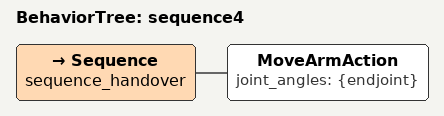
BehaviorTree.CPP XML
<root main_tree_to_execute="sequence4">
  <BehaviorTree ID="sequence4">
    <Sequence name="sequence_handover">
         <MoveArmAction joint_angles="{endjoint}"/>
    </Sequence>
  </BehaviorTree>
</root>
